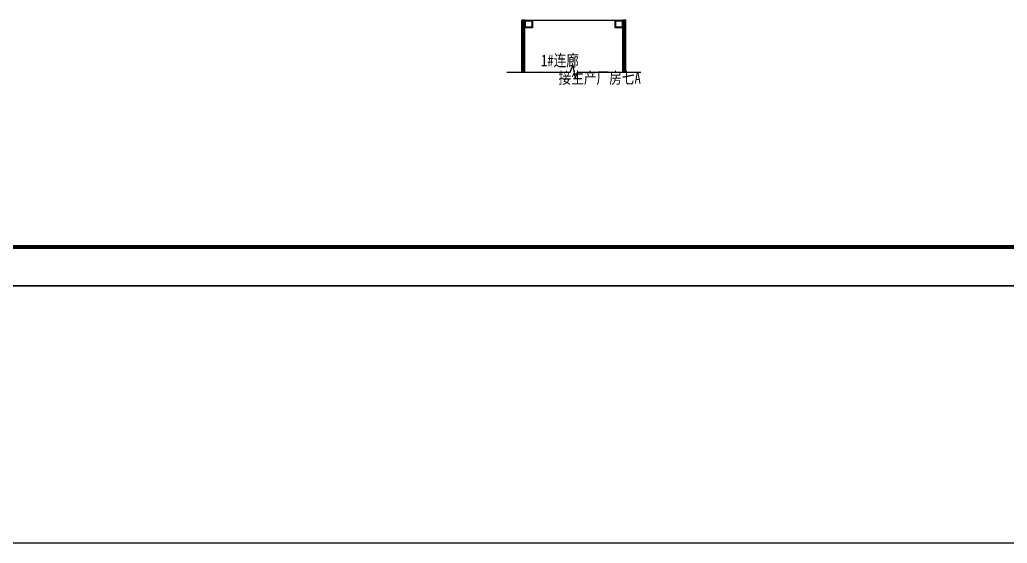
# Model space of a CAD drawing. Header units: millimetres. Extents: x -633009578 to 5705885, y -633235091 to 2571734.
# Drawn here: x 3524959 to 3601520, y 1815059 to 1855632 of the extents above; entities that cross this region are included whole.
import ezdxf
from ezdxf.enums import TextEntityAlignment as Align

# ---------------------------------------------------------------- set-up
doc = ezdxf.new("R2010")
doc.units = ezdxf.units.MM
doc.header["$LTSCALE"] = 1000
doc.header["$MEASUREMENT"] = 0
doc.layers.get('0').update_dxf_attribs({"color": 9})
for name, color, linetype in [('3T_WOOD', 21, 'Continuous'), ('A-DI-S(箭头)', 76, 'Continuous'), ('A-FLOR(看线)', 8, 'Continuous'), ('A-ROOF-G(钢构)', 25, 'Continuous'), ('A-TEXT(房间)', 243, 'Continuous'), ('A-WALL(墙)', 255, 'Continuous'), ('A-WINDOW（窗）', 4, 'Continuous'), ('设备-箱柜', 3, 'Continuous'), ('院图签、封面151013$0$PUB_TITLE', 153, 'Continuous'), ('院图签、封面151013$0$图签文字', 4, 'Continuous')]:
    doc.layers.add(name, color=color, linetype=linetype)
doc.styles.add('TXT', font='simhei.ttf', dxfattribs={"width": 0.8, "bigfont": 'hztxt.shx'})
doc.styles.add('院图签、封面151013$0$-宋体', font='simhei.ttf', dxfattribs={"width": 0.8})

# ---------------------------------------------------------------- blocks, each defined once
blk = doc.blocks.new('建筑图框_A1')
at = {"layer": '院图签、封面151013$0$PUB_TITLE'}
blk.add_lwpolyline([(0, 0), (84100, 0), (84100, 59400), (0, 59400)], close=True, dxfattribs=at)
at = {"layer": '院图签、封面151013$0$PUB_TITLE', "const_width": 100}
blk.add_lwpolyline([(2500, 1000), (83100, 1000), (83100, 58400), (2500, 58400)], close=True, dxfattribs=at)
at = {"layer": '院图签、封面151013$0$图签文字', "color": 6, "style": '院图签、封面151013$0$-宋体'}
for tag, height, width, p in [('工程主持人', 400, 0.8, (79991, 29506)), ('审定', 400, 0.8, (79991, 28706)), ('审核', 400, 0.8, (79991, 27906)), ('专业负责人', 400, 0.8, (79991, 27106)), ('校对', 400, 0.8, (79991, 26306)), ('设计', 400, 0.8, (79991, 25506)), ('方案设计人', 400, 0.8, (79991, 24707)), ('工程编号', 300, 0.7, (81000, 8700)), ('版次', 300, 0.7, (78738, 3006)), ('日期', 300, 0.7, (82038, 3000)), ('比例', 300, 0.7, (78738, 2200)), ('图号_X施', 300, 0.7, (81538, 2200)), ('图号', 200, 0.7, (82538, 2400)), ('图号_总数', 200, 0.7, (82538, 2000))]:
    blk.add_attdef(tag, text='', height=height, dxfattribs=dict(at, width=width)).set_placement(p, align=Align.MIDDLE_CENTER)
at = {"layer": '院图签、封面151013$0$图签文字', "color": 6, "style": '院图签、封面151013$0$-宋体', "width": 0.7}
for tag, p in [('建设单位_001', (80936, 7446)), ('工程名称_001', (80934, 6045)), ('图名_001', (79743, 4060))]:
    blk.add_attdef(tag, p, '', height=300, dxfattribs=at)
blk = doc.blocks.new('$WINLIB2D$00000001')
at = {"color": 0}
for points in [[(-0.5, 0.5), (-0.5, -0.5)], [(-0.5, 0.5), (0.5, 0.5)], [(0.5, -0.5), (0.5, 0.5)], [(0.5, 0.167), (-0.5, 0.167)], [(0.5, -0.167), (-0.5, -0.167)], [(-0.5, -0.5), (0.5, -0.5)]]:
    blk.add_lwpolyline(points, dxfattribs=at)

msp = doc.modelspace()

# ---------------------------------------------------------------- linework, layer by layer
at = {"elevation": 0}
msp.add_lwpolyline([(2725055.4, 2013212), (4008204.7, 2013212), (4008204.7, 1835012), (2725055.4, 1835012)], close=True, dxfattribs=at)
at = {"layer": '3T_WOOD', "elevation": 0}
msp.add_lwpolyline([(2974832.1, 2253885), (3772422.7, 2253885), (3772422.7, 1815059), (2974832.1, 1815059)], close=True, dxfattribs=at)
at = {"layer": 'A-DI-S(箭头)'}
msp.add_lwpolyline([(3562720, 1851571.8), (3567638.7, 1851571.8), (3567829.8, 1852096.8), (3568015, 1851046.8), (3568201.2, 1851571.8), (3573120, 1851571.8)], dxfattribs=at)
at = {"layer": 'A-FLOR(看线)'}
msp.add_lwpolyline([(3564720, 1855599.6), (3571120, 1855599.6)], dxfattribs=at)
at = {"layer": 'A-ROOF-G(钢构)'}
for points in [[(3564120, 1855599.6), (3564720, 1855599.6), (3564720, 1854999.6), (3564120, 1854999.6)], [(3564170, 1855549.6), (3564670, 1855549.6), (3564670, 1855049.6), (3564170, 1855049.6)], [(3571120, 1855599.6), (3571720, 1855599.6), (3571720, 1854999.6), (3571120, 1854999.6)], [(3571170, 1855549.6), (3571670, 1855549.6), (3571670, 1855049.6), (3571170, 1855049.6)]]:
    msp.add_lwpolyline(points, close=True, dxfattribs=at)
at = {"layer": 'A-WALL(墙)'}
for p, q in [((3563880, 1855599.6), (3564120, 1855599.6)), ((3571720, 1855599.6), (3571960, 1855599.6)), ((3563880, 1851571.8), (3564120, 1851571.8)), ((3571720, 1851571.8), (3571960, 1851571.8))]:
    msp.add_line(p, q, dxfattribs=at)

# ---------------------------------------------------------------- block references
at = {"layer": 'A-WINDOW（窗）', "extrusion": (0, 0, -1), "xscale": -4027.820848661475, "yscale": 240, "zscale": 4027.820848661475, "rotation": 270}
for p in [(-3564000, 1853585.7), (-3571840, 1853585.7)]:
    msp.add_blockref('$WINLIB2D$00000001', p, dxfattribs=at)
at = {"layer": '设备-箱柜', "xscale": 3, "yscale": 3}
msp.add_blockref('建筑图框_A1', (3481955.4, 1835012, 0), dxfattribs=at)

# ---------------------------------------------------------------- texts
at = {"layer": 'A-TEXT(房间)', "style": 'TXT', "width": 0.8}
for s, p in [('1#连廊', (3565372.5, 1852030)), ('接生产厂房七A', (3566727.1, 1850680))]:
    msp.add_text(s, height=900, dxfattribs=at).set_placement(p)

doc.saveas('drawing.dxf')
